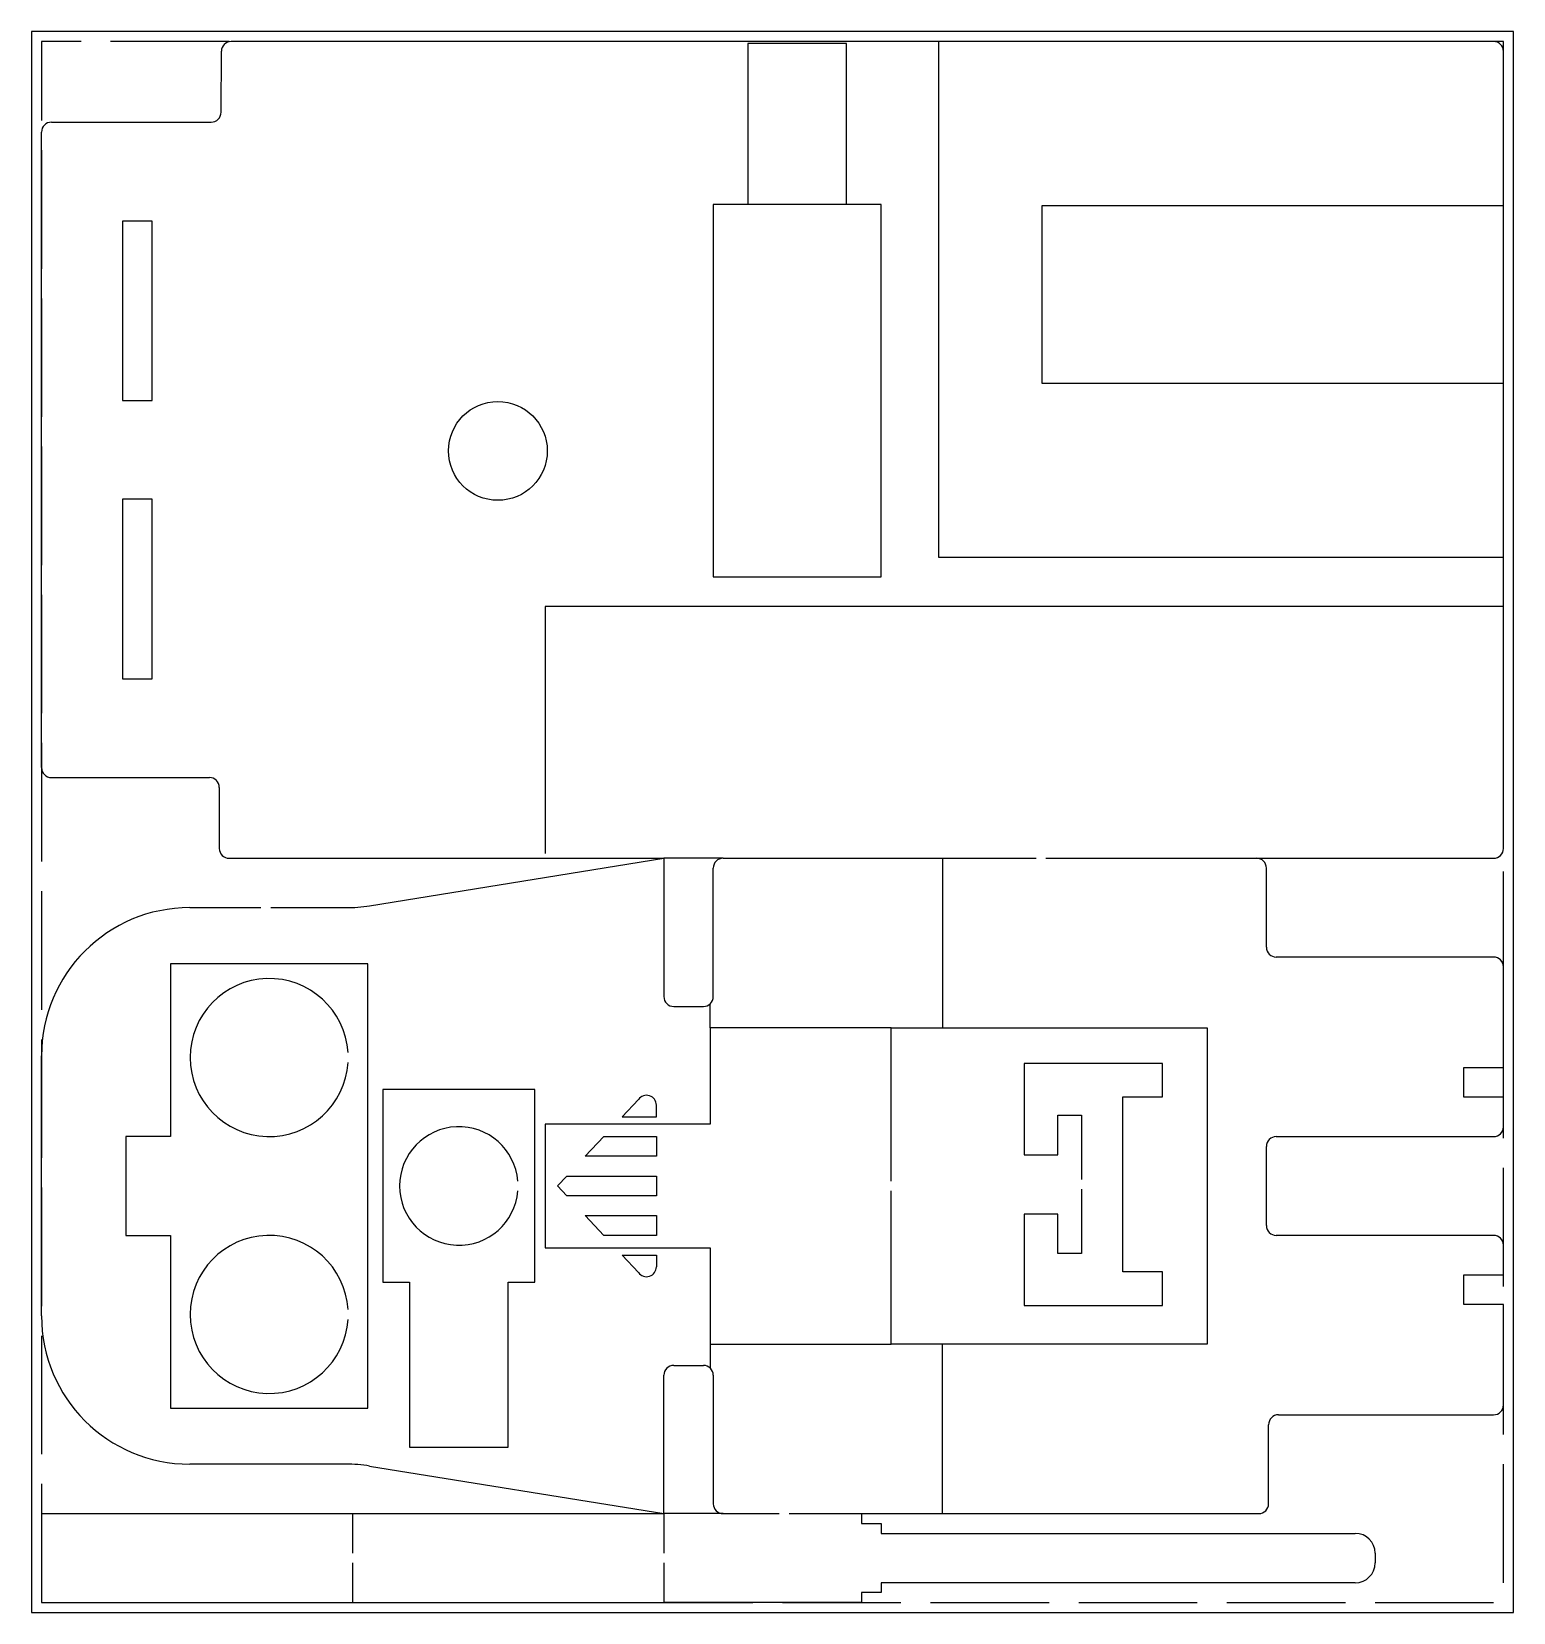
# Model space of a CAD drawing. Extents: x 0 to 150, y 0 to 160.
import ezdxf

# ---------------------------------------------------------------- set-up
doc = ezdxf.new("R2010")
doc.units = 0
doc.header["$MEASUREMENT"] = 0
doc.linetypes.add('ACAD_ISO02W100', pattern=[15, 12, -3])
doc.layers.add('Corte exterior', color=1, linetype='Continuous', true_color=0xff0000)
doc.layers.add('mesa de trabajo y auxiliares', color=7, linetype='Continuous', true_color=0xffffff)

msp = doc.modelspace()

# ---------------------------------------------------------------- linework, layer by layer
at = {"layer": 'Corte exterior'}
for p, q in [((148, 159), (20.22, 159)), ((19.18, 151.83), (19.21, 158.01)), ((149, 77.33), (149, 158)), ((2, 150.83), (18.17, 150.84)), ((2, 150.83), (2, 150.83)), ((1, 85.5), (1, 149.83)), ((9.2, 140.83), (9.2, 122.66)), ((12.2, 140.83), (9.2, 140.83)), ((12.2, 122.66), (12.2, 140.83)), ((9.2, 122.66), (12.2, 122.66)), ((12.2, 112.66), (9.2, 112.66)), ((9.2, 112.66), (9.2, 94.5)), ((12.2, 94.5), (12.2, 112.66)), ((9.2, 94.5), (12.2, 94.5)), ((2, 84.5), (18, 84.5)), ((19, 83.5), (19, 77.33)), ((20, 76.33), (64, 76.33)), ((34.22, 71.52), (64, 76.33)), ((70, 76.33), (64, 76.33)), ((64, 76.33), (64, 62.33)), ((69, 62.33), (69, 75.33)), ((70, 76.33), (101.68, 76.33)), ((102.68, 76.33), (148, 76.33)), ((125, 67.33), (125, 75.33)), ((16, 71.33), (23.2, 71.33)), ((24.2, 71.33), (31.83, 71.33)), ((148, 66.33), (126, 66.33)), ((149, 55.16), (149, 65.33)), ((65, 61.33), (68, 61.33)), ((87, 59.16), (119, 59.16)), ((87, 43.66), (87, 59.16)), ((119, 59.16), (119, 27.16)), ((1, 30), (1, 56.33)), ((100.47, 55.57), (100.47, 46.31)), ((114.47, 55.57), (100.47, 55.57)), ((114.47, 52.17), (114.47, 55.57)), ((145, 55.16), (149, 55.16)), ((145, 52.16), (145, 55.16)), ((61.43, 51.92), (59.79, 50.16)), ((63.25, 50.16), (63.25, 51.34)), ((110.47, 52.17), (114.47, 52.17)), ((110.47, 34.47), (110.47, 52.17)), ((149, 52.16), (145, 52.16)), ((149, 49.16), (149, 52.16)), ((59.79, 50.16), (63.25, 50.16)), ((103.88, 46.31), (103.88, 50.32)), ((103.88, 50.32), (106.28, 50.32)), ((106.28, 50.32), (106.28, 43.82)), ((56.05, 46.16), (57.92, 48.16)), ((57.92, 48.16), (63.25, 48.16)), ((63.25, 48.16), (63.25, 46.16)), ((126, 48.16), (148, 48.16)), ((125, 39.16), (125, 47.16)), ((63.25, 46.16), (56.05, 46.16)), ((100.47, 46.31), (103.88, 46.31)), ((53.25, 43.16), (54.19, 44.16)), ((54.19, 44.16), (63.25, 44.16)), ((63.25, 44.16), (63.25, 42.16)), ((54.19, 42.16), (53.25, 43.16)), ((63.25, 42.16), (54.19, 42.16)), ((87, 27.16), (87, 42.66)), ((106.28, 42.82), (106.28, 36.32)), ((56.05, 40.16), (63.25, 40.16)), ((57.92, 38.16), (56.05, 40.16)), ((63.25, 40.16), (63.25, 38.16)), ((100.47, 40.32), (100.47, 31.07)), ((103.88, 40.32), (100.47, 40.32)), ((103.88, 36.32), (103.88, 40.32)), ((63.25, 38.16), (57.92, 38.16)), ((148, 38.16), (126, 38.16)), ((149, 34.16), (149, 37.16)), ((59.79, 36.16), (63.25, 36.16)), ((61.43, 34.41), (59.79, 36.16)), ((63.25, 36.16), (63.25, 34.98)), ((106.28, 36.32), (103.88, 36.32)), ((114.47, 34.47), (110.47, 34.47)), ((114.47, 31.07), (114.47, 34.47)), ((145, 34.16), (149, 34.16)), ((145, 31.16), (145, 34.16)), ((100.47, 31.07), (114.47, 31.07)), ((149, 31.16), (145, 31.16)), ((149, 21), (149, 31.16)), ((119, 27.16), (87, 27.16)), ((65, 25), (68, 25)), ((64, 10), (64, 24)), ((69, 24), (69, 11)), ((126.22, 20), (148, 20)), ((125.22, 11), (125.22, 19)), ((31.83, 15), (16, 15)), ((34.22, 14.81), (64, 10)), ((1, 10), (64, 10)), ((1, 10), (1, 1)), ((32.5, 10), (32.5, 6)), ((64, 10), (64, 6)), ((70, 10), (64, 10)), ((70, 10), (75.69, 10)), ((76.69, 10), (124.22, 10)), ((84, 10), (84, 9)), ((84, 9), (86, 9)), ((86, 9), (86, 8)), ((86, 8), (134, 8)), ((32.5, 5), (32.5, 1)), ((64, 5), (64, 1)), ((136, 6), (136, 5)), ((84, 2), (84, 1)), ((86, 2), (84, 2)), ((86, 3), (86, 2)), ((134, 3), (86, 3)), ((1, 1), (64, 1)), ((84, 1), (64, 1))]:
    msp.add_line(p, q, dxfattribs=at)
msp.add_circle((47.2, 117.56), 5, dxfattribs=at)
for centre, radius, start, end in [((20.21, 158), 1, 89.6984, 179.6984), ((148, 158), 1, 0, 90), ((2, 149.83), 1, 90, 180), ((18.18, 151.84), 1, 269.6984, 359.6984), ((2, 85.5), 1, 180, 270), ((18, 83.5), 1, 360, 90), ((20, 77.33), 1, 180, 270), ((148, 77.33), 1, 270, 0), ((70, 75.33), 1, 90, 180), ((124, 75.33), 1, 0, 90), ((16, 56.33), 15, 90, 180), ((31.83, 86.33), 15, 270, 279.1725), ((126, 67.33), 1, 180, 270), ((148, 65.33), 1, 0, 90), ((24.05, 56.16), 8, 3.581, 356.419), ((65, 62.33), 1, 180, 270), ((68, 62.33), 1, 270, 360), ((62.25, 51.34), 1, 360, 144.7751), ((43.25, 43.16), 6, 4.7746, 355.2254), ((126, 47.16), 1, 90, 180), ((148, 49.16), 1, 270, 0), ((126, 39.16), 1, 180, 270), ((24.05, 30.16), 8, 3.581, 356.419), ((148, 37.16), 1, 360, 90), ((62.25, 34.98), 1, 215.2249, 0), ((16, 30), 15, 180, 270), ((65, 24), 1, 90, 180), ((68, 24), 1, 0, 90), ((148, 21), 1, 270, 360), ((126.22, 19), 1, 90, 180), ((31.83, 0), 15, 80.8275, 90), ((70, 11), 1, 180, 270), ((124.22, 11), 1, 270, 0), ((134, 6), 2, 360, 90), ((134, 5), 2, 270, 0)]:
    msp.add_arc(centre, radius, start, end, dxfattribs=at)
at = {"layer": 'mesa de trabajo y auxiliares'}
for p, q in [((72.5, 158.8), (72.5, 142.5)), ((82.5, 158.8), (72.5, 158.8)), ((82.5, 142.5), (82.5, 158.8)), ((91.8, 159), (91.8, 106.8)), ((69, 142.5), (69, 104.8)), ((86, 142.5), (69, 142.5)), ((86, 104.8), (86, 142.5)), ((102.3, 142.4), (149, 142.4)), ((102.3, 124.4), (102.3, 142.4)), ((149, 124.4), (102.3, 124.4)), ((91.8, 106.8), (149, 106.8)), ((69, 104.8), (86, 104.8)), ((52, 101.8), (52, 76.8)), ((149, 101.8), (52, 101.8)), ((68.7, 59.16), (68.7, 61.61)), ((68.7, 27.16), (68.7, 24.71))]:
    msp.add_line(p, q, dxfattribs=at)
at = {"layer": 'mesa de trabajo y auxiliares', "flags": 128}
msp.add_lwpolyline([(0, 0), (150, 0), (150, 160), (0, 160)], close=True, dxfattribs=at)
at = {"layer": 'mesa de trabajo y auxiliares', "linetype": 'ACAD_ISO02W100', "flags": 128}
msp.add_lwpolyline([(1, 1), (149, 1), (149, 159), (1, 159)], close=True, dxfattribs=at)
at = {"layer": 'mesa de trabajo y auxiliares', "flags": 128}
for points in [[(92.2, 76.33), (92.2, 59.16)], [(92.2, 10), (92.2, 27.16)]]:
    msp.add_lwpolyline(points, dxfattribs=at)
at = {"layer": 'mesa de trabajo y auxiliares'}
for points in [[(14.05, 38.16), (14.05, 20.66), (34.05, 20.66), (34.05, 65.66), (14.05, 65.66), (14.05, 48.16), (9.55, 48.16), (9.55, 38.16)], [(50.95, 33.41), (50.95, 52.91), (35.55, 52.91), (35.55, 33.41), (38.25, 33.41), (38.25, 16.71), (48.25, 16.71), (48.25, 33.41)]]:
    msp.add_lwpolyline(points, close=True, dxfattribs=at)
msp.add_lwpolyline([(87, 59.16), (68.7, 59.16), (68.7, 49.41), (52, 49.41), (52, 36.91), (68.7, 36.91), (68.7, 27.16), (87, 27.16)], dxfattribs=at)

doc.saveas('drawing.dxf')
